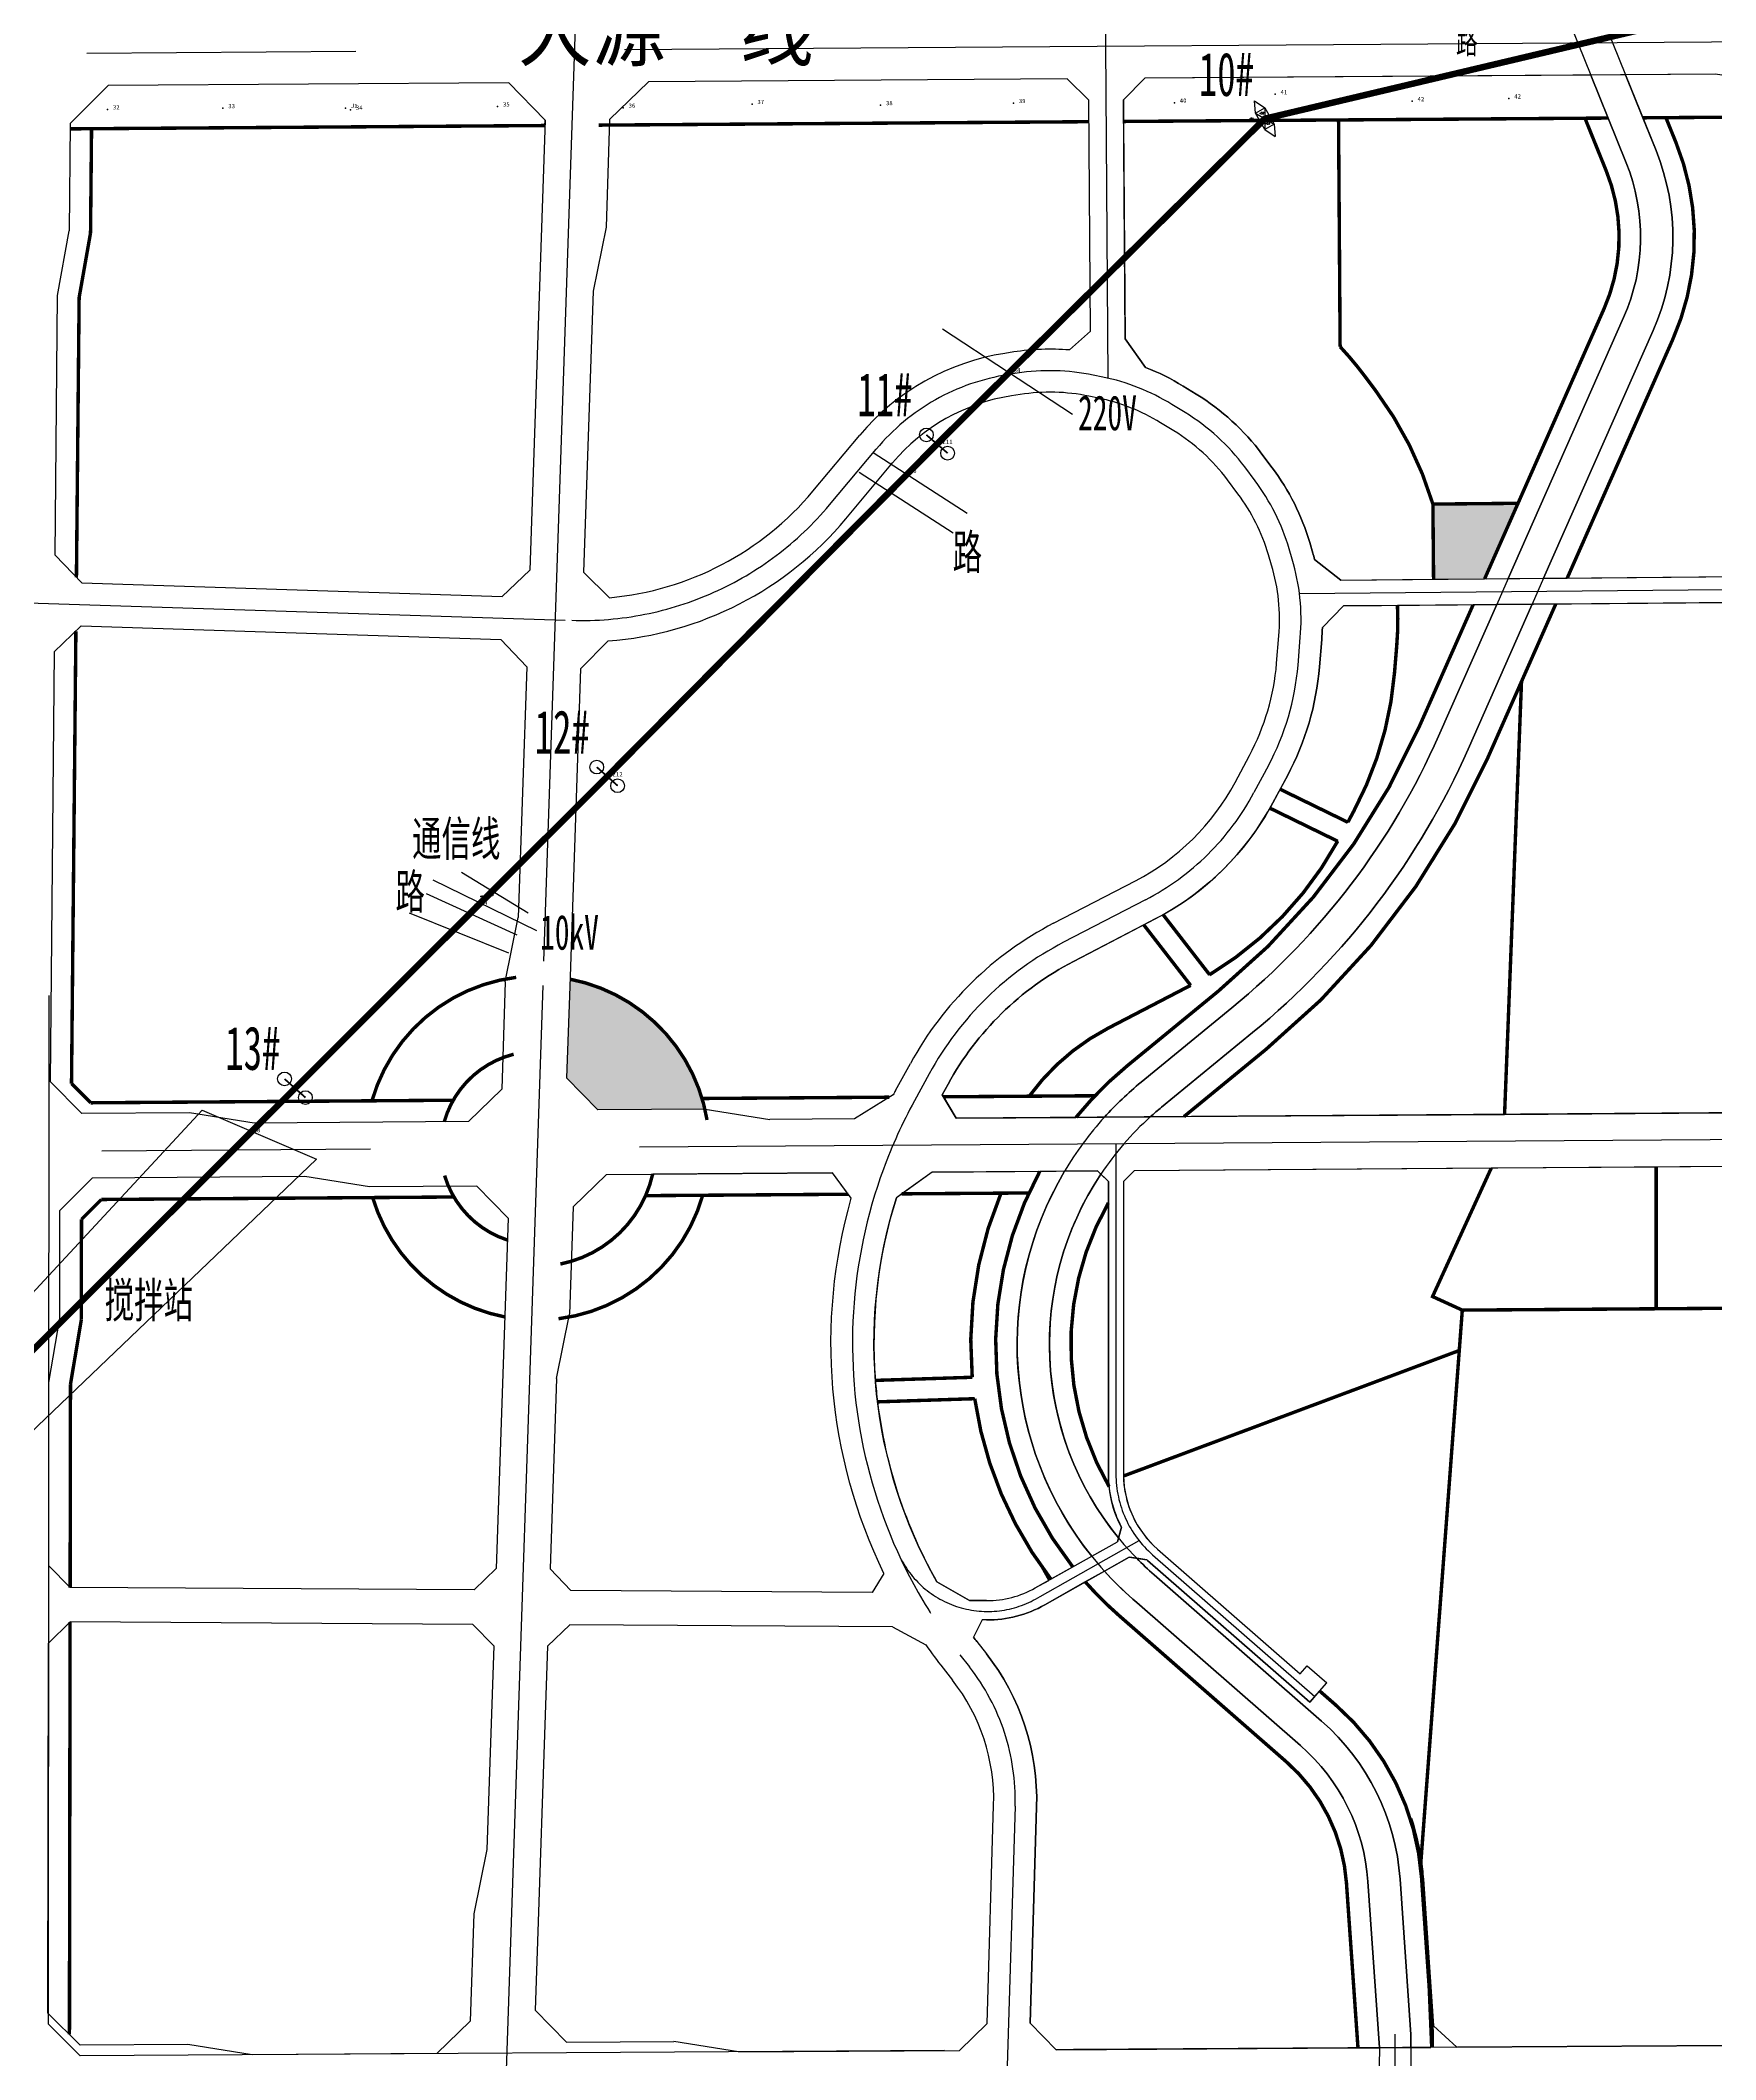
# Model space of a CAD drawing. Header units: inches. Extents: x 10610 to 28805, y 1423 to 10487.
# Drawn here: x 16483 to 17262, y 4470 to 5409 of the extents above; entities that cross this region are included whole.
import ezdxf

# ---------------------------------------------------------------- set-up
doc = ezdxf.new("R2010")
doc.units = ezdxf.units.IN
doc.header["$LTSCALE"] = 10
doc.header["$MEASUREMENT"] = 0
doc.linetypes.add('CENTER', pattern=[2, 1.25, -0.25, 0.25, -0.25])
doc.linetypes.add('DASHEDX2', pattern=[1.5, 1, -0.5])
for name, color, linetype in [('1名称', 7, 'Continuous'), ('1地块界线', 7, 'DASHEDX2'), ('1河流-岸线', 4, 'Continuous'), ('1河道中心线', 3, 'Continuous'), ('1道路中线', 7, 'CENTER'), ('1道路红线', 7, 'Continuous'), ('B-C', 233, 'Continuous'), ('B-C21', 220, 'Continuous'), ('B-C41', 231, 'Continuous'), ('B-E1', 151, 'Continuous'), ('B-G12', 102, 'Continuous'), ('B-G22', 122, 'Continuous'), ('B-R21', 51, 'Continuous'), ('B-R22', 21, 'Continuous'), ('B-R22-N', 21, 'Continuous'), ('B-S21', 253, 'Continuous'), ('B-U9', 200, 'Continuous'), ('H-S21', 253, 'Continuous'), ('ZDH', 1, 'Continuous')]:
    doc.layers.add(name, color=color, linetype=linetype)
doc.styles.add('GTF_XW', font='', dxfattribs={"width": 0.85})
doc.styles.add('HZ', font='rs.shx', dxfattribs={"width": 0.8, "bigfont": 'hztxt.shx'})
doc.styles.get("Standard").update_dxf_attribs({"font": ''})
doc.styles.add('宋体', font='', dxfattribs={"width": 0.9})
doc.styles.get('GTF_XW').set_extended_font_data('SimSun')
doc.styles.get('Standard').set_extended_font_data('SimSun')
doc.styles.get('宋体').set_extended_font_data('SimSun')

# ---------------------------------------------------------------- blocks, each defined once
blk = doc.blocks.new('275275')
at = {"const_width": 1}
blk.add_lwpolyline([(16382.7, 6606.4), (16399, 6606.4)], dxfattribs=at)
for centre in [(16382.7, 6606.4), (16399, 6606.4)]:
    blk.add_circle(centre, 3.99)
blk = doc.blocks.new('2742745745')
at = {"color": 8}
for p in [(17148.235, 5395.949, -5.786), (17148.235, 5395.949, -5.786), (17052.464, 5372.957, -6.027), (17052.464, 5372.957, -6.027), (16933.128, 5254.986, -6.684), (16933.128, 5254.986, -6.684), (16900.026, 5221.654, -6.282), (16900.026, 5221.654, -6.282), (16884.848, 5208.141, -6.185), (16884.848, 5208.141, -6.185), (16746.633, 5067.067, -6.644), (16746.633, 5067.067, -6.644), (16685.204, 5007.433, -6.105), (16685.204, 5007.433, -6.105), (16687.804, 5011.212, -6.547), (16687.804, 5011.212, -6.547), (16688.456, 5011.372, -6.564), (16688.456, 5011.372, -6.564), (16579.681, 4901.536, -6.382), (16579.681, 4901.536, -6.382)]:
    blk.add_point(p, dxfattribs=at)
for s, p in [('30', (17150.735, 5395.949)), ('J10', (17054.964, 5372.957)), ('34', (16935.628, 5254.986)), ('Z11', (16902.526, 5221.654)), ('36', (16887.348, 5208.141)), ('Z12', (16749.133, 5067.067)), ('44', (16687.704, 5007.433)), ('42', (16690.304, 5011.212)), ('40', (16690.956, 5011.372)), ('48', (16582.181, 4901.536))]:
    blk.add_text(s, height=2, dxfattribs=at).set_placement(p)
blk = doc.blocks.new('357457')
at = {"color": 8}
for p in [(17057.263, 5384.305, -4.755), (17057.263, 5384.305, -4.755), (17165.96, 5382.339, -5.537), (17165.96, 5382.339, -5.537), (16514.231, 5377.269, -5.643), (16514.231, 5377.269, -5.643), (16567.894, 5377.819, -5.8), (16567.894, 5377.819, -5.8), (16624.843, 5377.921, -5.527), (16624.843, 5377.921, -5.527), (16627.194, 5377.122, -5.436), (16627.194, 5377.122, -5.436), (16695.627, 5378.626, -5.494), (16695.627, 5378.626, -5.494), (16754.056, 5378.043, -5.511), (16754.056, 5378.043, -5.511), (16813.975, 5379.752, -5.582), (16813.975, 5379.752, -5.582), (16873.736, 5379.214, -6.019), (16873.736, 5379.214, -6.019), (16935.529, 5380.224, -6.162), (16935.529, 5380.224, -6.162), (17010.408, 5380.396, -5.426), (17010.408, 5380.396, -5.426), (17120.985, 5381.065, -6.085), (17120.985, 5381.065, -6.085)]:
    blk.add_point(p, dxfattribs=at)
for s, p in [('37', (16816.475, 5379.752)), ('39', (16938.029, 5380.224)), ('40', (17012.908, 5380.396)), ('41', (17059.763, 5384.305)), ('42', (17123.485, 5381.065)), ('42', (17168.46, 5382.339)), ('32', (16516.731, 5377.269)), ('33', (16570.394, 5377.819)), ('J1', (16627.343, 5377.921)), ('34', (16629.694, 5377.122)), ('35', (16698.127, 5378.626)), ('36', (16756.556, 5378.043)), ('38', (16876.236, 5379.214))]:
    blk.add_text(s, height=2, dxfattribs=at).set_placement(p)

msp = doc.modelspace()

# ---------------------------------------------------------------- hatches: boundary and pattern name
at = {"layer": 'H-S21'}
msp.add_hatch(color=8, dxfattribs=at).paths.add_polyline_path([(17170.2, 5194.07), (17130.62, 5193.71), (17130.93, 5158.72), (17154.66, 5158.93)])
h = msp.add_hatch(color=8, dxfattribs=at)
edge = h.paths.add_edge_path()
edge.add_line((16742.22, 4911.91), (16792.05, 4912.26))
edge.add_arc((16714.12, 4894.21), 80, 13.0379, 79.08156)
edge.add_line((16729.27, 4972.76), (16727.72, 4926.79))
edge.add_line((16727.72, 4926.79), (16742.22, 4911.91))

# ---------------------------------------------------------------- linework, layer by layer
for p, q in [((17048.13, 5375.47, -6.03), (17047.61, 5381.27, -6.03)), ((17047.61, 5381.27, -6.03), (17052.41, 5377.96, -6.03)), ((17048.13, 5375.47, -6.03), (17052.41, 5377.96, -6.03)), ((17048.13, 5375.47, -6.03), (17056.8, 5370.45, -6.03)), ((17052.52, 5367.95, -6.03), (17048.13, 5375.47, -6.03)), ((17052.41, 5377.96, -6.03), (17052.52, 5367.95, -6.03)), ((17052.41, 5377.96, -6.03), (17056.8, 5370.45, -6.03)), ((17056.8, 5370.45, -6.03), (17052.52, 5367.95, -6.03)), ((17052.52, 5367.95, -6.03), (17057.31, 5364.64, -6.03)), ((17056.8, 5370.45, -6.03), (17057.31, 5364.64, -6.03)), ((16902.49, 5275.15), (16962.94, 5235.49)), ((16870.26, 5217.68), (16913.95, 5189.44)), ((16863.83, 5208.52), (16907.51, 5180.28)), ((16665.43, 5018.88), (16713.79, 4995.45)), ((16678.81, 5022.48), (16709.81, 5003.59)), ((16662.34, 5012.57), (16704.65, 4993.34)), ((16654.57, 5003.57), (16700.7, 4984.96)), ((16558.17, 4911.86), (16433.18, 4777.03)), ((16558.17, 4911.86), (16611.34, 4889.09)), ((16467.16, 4751.1), (16611.34, 4889.09))]:
    msp.add_line(p, q)
at = {"const_width": 3, "elevation": 0.11}
msp.add_lwpolyline([(17988.23, 5596.73), (17790.58, 5548.72), (17676.09, 5521.52), (17480.97, 5477.11), (17257.08, 5421.36), (17052.46, 5372.96), (16900.03, 5221.65), (16746.63, 5067.07), (16437.4, 4758.2), (16322.28, 4641.81), (16231.75, 4485.11), (16131.84, 4531.61), (15975.7, 4450.02), (15758.16, 4415.89), (15547.86, 4378.92), (15337.14, 4342.61), (15124.99, 4305.48), (14909.06, 4267.37), (14685.97, 4275.4)], dxfattribs=at)
at = {"layer": '1地块界线', "color": 8, "ltscale": 20, "const_width": 1.6, "flags": 128}
for points in [[(16970.73, 5371.56), (16742.65, 5369.96)], [(16986.73, 5371.67), (17212.1, 5373.25)], [(17087.47, 5266.91), (17086.73, 5372.37)], [(17228.23, 5373.37), (17352.27, 5374.24)], [(16717.63, 5369.78), (16496.78, 5368.23)], [(16506.78, 5368.3), (16506.31, 5319.81)], [(16501.01, 5289.81), (16506.31, 5319.81)], [(16499.75, 5159.6), (16501.01, 5289.81)], [(17130.62, 5193.71), (17170.2, 5194.07)], [(17130.62, 5193.71), (17130.93, 5158.64)], [(16499.5, 5134.6), (16497.46, 4924.21)], [(17163.95, 4909.87), (17169.34, 5047.52), (17171.83, 5111.2)], [(17086.33, 5036.91), (17054.83, 5052.28)], [(17091.05, 5045.73), (17059.58, 5061.09)], [(17017.94, 4969.87), (16996.16, 4998)], [(17026.76, 4974.82), (17005.14, 5002.74)], [(16497.46, 4924.21), (16506.39, 4915.25)], [(16674.99, 4916.44), (16506.39, 4915.25)], [(16877.82, 4917.86), (16790.73, 4917.25)], [(16973.46, 4918.53), (16902.98, 4918.04)], [(17144.29, 4818.82), (17130.46, 4825.14), (17157.73, 4884.82)], [(17234.47, 4885.36), (17234.47, 4819.45)], [(16502.1, 4861.02), (16511.31, 4870.28)], [(16675.3, 4871.44), (16511.31, 4870.28)], [(16764.46, 4872.06), (16858.74, 4872.72)], [(16883.61, 4872.9), (16942.72, 4873.31)], [(16502.02, 4814.31), (16502.1, 4861.02)], [(17356.87, 4820.31), (17144.29, 4818.82), (17124.86, 4559.91)], [(16496.98, 4784.31), (16502.02, 4814.31)], [(16986.69, 4741.65), (17142.88, 4800.04)], [(16496.83, 4689.79), (16496.98, 4784.31)], [(16916.37, 4787.59), (16871.33, 4786.14)], [(16872.33, 4776.16), (16917.53, 4777.63)], [(16496.5, 4481.95), (16496.8, 4673.79)], [(17130.39, 4482.33), (17130.38, 4475.9)]]:
    msp.add_lwpolyline(points, dxfattribs=at)
for points in [[(17201.34, 5373.18), (17211.21, 5348.74, -0.202742), (17210.17, 5284.48), (17154.66, 5158.93)], [(17238.98, 5373.44), (17243.67, 5361.84, -0.202742), (17242.18, 5270.33), (17193.08, 5159.28)], [(17130.62, 5193.71, 0.087587), (17103.98, 5246.48), (17099.17, 5252.91, 0.026858), (17087.47, 5266.91)], [(17149.33, 5146.88), (17124.13, 5089.88, -0.117485), (17030.84, 4967.2), (16988.56, 4932.54, 0.050797), (16964.62, 4908.47)], [(17187.76, 5147.23), (17156.15, 5075.73, -0.117485), (17053.03, 4940.14), (17014.83, 4908.82)], [(17091.05, 5045.73), (17093.79, 5050.84, 0.102648), (17112.75, 5115.14), (17113.8, 5127.9, 0.032213), (17114.13, 5146.56)], [(17026.76, 4974.82, 0.132664), (17086.33, 5036.91, 0.132664)], [(16704.28, 4973.6, 0.301001), (16637.19, 4916.17, 0.301001)], [(16793.04, 4907.26, 0.313812), (16729.27, 4972.76)], [(16942.9, 4918.32, -0.116899), (16979.58, 4949.95), (17017.64, 4969.72, 0.000509), (17017.94, 4969.87, 0.000509)], [(16703.08, 4937.83, 0.268305), (16670.8, 4906.41)], [(16947.78, 4883.35, 0.300321), (16963.12, 4699.42)], [(16670.98, 4881.41, 0.246611), (16700.17, 4851.43)], [(16724.81, 4840.26, 0.29649), (16767.76, 4882.09)], [(16637.51, 4871.17, 0.278944), (16698.96, 4815.66)], [(16723.95, 4814.82, 0.301001), (16791.04, 4872.25)], [(16916.37, 4787.59, -0.122172), (16929.76, 4873.22)], [(16979.68, 4868.69, 0.266593), (16979.99, 4736.77, 0.266593)], [(16952.97, 4693.69, -0.128635), (16917.53, 4777.63, -0.128635)], [(16968.97, 4692.39, 0.032751), (16984.5, 4676.91), (16986.36, 4675.28), (17062.42, 4608.78, -0.198202), (17090.41, 4552.41), (17095.77, 4475.69)], [(17077.93, 4641.71), (17085.46, 4635.13, -0.198202), (17125.33, 4554.85), (17130.39, 4482.33)]]:
    msp.add_lwpolyline(points, format="xyb", dxfattribs=at)
at = {"layer": '1河流-岸线', "color": 8, "linetype": 'DASHEDX2', "ltscale": 6}
for points in [[(17191.96, 5423.11), (17204.04, 5393.2)], [(17208.09, 5423.23), (17220.17, 5393.31)], [(17165.64, 5159.03), (17160.31, 5146.98)], [(17182.11, 5159.18), (17176.78, 5147.13)], [(17120.39, 4481.99), (17120.34, 4450.84)], [(17120.39, 4481.99), (17120.34, 4450.84)], [(17105.79, 4475.75), (17105.33, 4450.74)], [(17105.79, 4475.75), (17105.33, 4450.74)]]:
    msp.add_lwpolyline(points, dxfattribs=at)
at = {"layer": '1河流-岸线', "color": 8}
for points in [[(17204.04, 5393.2), (17220.49, 5352.48, -0.202742), (17219.32, 5280.44), (17165.64, 5159.03)], [(17220.17, 5393.31), (17234.39, 5358.1, -0.202742), (17233.04, 5274.37), (17182.11, 5159.18)], [(17160.31, 5146.98), (17133.28, 5085.84, -0.117485), (17037.18, 4959.47), (16994.9, 4924.81, 0.037422), (16977.86, 4908.56)], [(17176.78, 5147.13), (17147, 5079.77, -0.117485), (17046.69, 4947.87), (17004.41, 4913.21, 0.012088), (16999.18, 4908.71)], [(16959.33, 4883.43, 0.3617), (16991.08, 4684.44), (16992.95, 4682.8)], [(16976.22, 4882.1, 0.376619), (17000.95, 4695.73), (17015.89, 4682.67)], [(16992.95, 4682.8), (17069, 4616.31, -0.198202), (17100.39, 4553.11), (17105.79, 4475.75)], [(17015.89, 4682.67), (17078.87, 4627.6, -0.198202), (17115.35, 4554.15), (17120.39, 4481.99)]]:
    msp.add_lwpolyline(points, format="xyb", dxfattribs=at)
at = {"layer": '1河流-岸线', "color": 8, "linetype": 'DASHEDX2', "ltscale": 6}
for points in [[(16977.86, 4908.56, 0.049678), (16959.33, 4883.43, 0.03988)], [(16999.18, 4908.71, 0.062024), (16976.18, 4882.05, 0.054612)]]:
    msp.add_lwpolyline(points, format="xyb", dxfattribs=at)
at = {"layer": '1河道中心线', "color": 8, "linetype": 'CENTER', "ltscale": 20}
msp.add_lwpolyline([(17112.89, 4482), (17112.84, 4450.85)], dxfattribs=at)
at = {"layer": '1道路中线', "color": 8, "linetype": 'CENTER', "ltscale": 20}
for p, q in [((16979.57, 5252.25), (16977.08, 5607.24)), ((16977.06, 5252.8), (16972.69, 5253.7)), ((17015.35, 5236.3), (17009.2, 5240.08)), ((17047.93, 5204.54), (17043.12, 5210.97)), ((17065.19, 5168.12), (17063.76, 5172.96)), ((17067.9, 5118.83), (17068.95, 5131.59)), ((17054.11, 5072.07), (17047.41, 5059.54)), ((16996.9, 5009.65), (16958.84, 4989.89)), ((16896.36, 4928.73), (16889.48, 4916.15)), ((16983.18, 4896.1), (16983.18, 4742.61)), ((16947.91, 4685.67), (16993.93, 4711.63)), ((17000.26, 4704.97), (17075.63, 4639.07)), ((16910.66, 4658.51), (16915.09, 4652.84)), ((16936.32, 4588.17), (16932.51, 4462.17))]:
    msp.add_line(p, q, dxfattribs=at)
at = {"layer": '1道路中线', "color": 8, "ltscale": 50}
for points in [[(16738.09, 5605.81), (16716.66, 4969.75), (16699.52, 4460.72)], [(17379.6, 5409.43), (16479.61, 5403.11)], [(17386.55, 4898.93), (16474.65, 4892.53)]]:
    msp.add_lwpolyline(points, dxfattribs=at)
at = {"layer": '1道路中线', "color": 8, "linetype": 'CENTER', "ltscale": 20}
for points in [[(16937.2, 5254.57), (16933.1, 5253.94)], [(16477.13, 5147.82), (16730.08, 5139.66)], [(17068.52, 5152.15), (17384.25, 5155)]]:
    msp.add_lwpolyline(points, dxfattribs=at)
at = {"layer": '1道路中线', "color": 8, "ltscale": 20}
msp.add_lwpolyline([(16849.95, 5193.31), (16871.69, 5219.29)], dxfattribs=at)
for centre, radius, start, end in [((16948.38, 5155.11), 100, 98.80842, 140.07378), ((16734.92, 5289.58), 150, 268.15204, 320.07378)]:
    msp.add_arc(centre, radius, start, end, dxfattribs=at)
at = {"layer": '1道路中线', "color": 8, "linetype": 'CENTER', "ltscale": 20}
for centre, radius, start, end in [((16952.51, 5155.75), 100, 78.36129, 98.80842), ((16956.88, 5154.85), 100, 58.45884, 78.36129), ((16963.04, 5151.07), 100, 36.80014, 58.45884), ((16967.85, 5144.64), 100, 16.45295, 36.80014), ((16969.29, 5139.8), 100, 355.29514, 16.45295), ((16948.3, 5128.68), 120, 331.85199, 355.29514), ((16941.6, 5116.15), 120, 297.4429, 331.85199), ((17027.97, 4856.77), 150, 117.4429, 151.33129), ((17095.67, 4803.41), 235, 151.33129, 218.06631), ((16923.59, 4724.26), 45.61, 206.48145, 302.22741), ((16836.36, 4591.19), 100, 358.26865, 38.06631)]:
    msp.add_arc(centre, radius, start, end, dxfattribs=at)
at = {"layer": '1道路中线', "color": 8, "ltscale": 50}
msp.add_arc((17033.18, 4742.61), 50, 180, 228.83434, dxfattribs=at)
at = {"layer": '1道路红线', "color": 8}
for p, q in [((16486.97, 4965.18), (16486.56, 4486.82)), ((16486.56, 4486.82), (16501.48, 4471.98)), ((16903.4, 4474.49), (16501.48, 4471.98)), ((17269.42, 4476.77), (16963.5, 4474.86))]:
    msp.add_line(p, q, dxfattribs=at)
for points in [[(16960.59, 5391.49), (16765.83, 5390.12)], [(16970.66, 5381.56), (16960.59, 5391.49)], [(16996.59, 5391.74), (16986.66, 5381.67)], [(16514.47, 5388.36), (16496.8, 5370.74)], [(16700.8, 5389.67), (16514.47, 5388.36)], [(16700.8, 5389.67), (16717.71, 5372.3)], [(16747.74, 5372.51), (16765.83, 5390.12)], [(16971.41, 5274.1), (16970.66, 5381.56)], [(16987.44, 5270.5), (16986.66, 5381.67)], [(16717.71, 5372.3), (16710.66, 5163.02)], [(16747.74, 5372.51), (16746.05, 5322.54)], [(16496.8, 5370.74), (16496.31, 5320.74)], [(17087.73, 5158.33), (17354.19, 5160.73), (17364.1, 5170.82), (17362.31, 5369.31)], [(16491.02, 5290.74), (16496.31, 5320.74)], [(16746.05, 5322.54), (16740.05, 5292.72)], [(16489.85, 5169.92), (16491.02, 5290.74)], [(16740.05, 5292.72), (16735.65, 5162.08)], [(16971.41, 5274.1), (16961.57, 5265.38)], [(16996.98, 5257.29), (16987.44, 5270.5)], [(16935.67, 5264.46), (16931.57, 5263.82)], [(16938.73, 5244.69), (16934.63, 5244.06)], [(16975.04, 5243), (16970.67, 5243.9)], [(17010.12, 5227.78), (17003.96, 5231.56)], [(16842.28, 5199.73), (16864.02, 5225.71)], [(16857.62, 5186.89), (16879.36, 5212.87)], [(17039.92, 5198.55), (17035.11, 5204.98)], [(16502.22, 5157.02), (16489.85, 5169.92)], [(17055.6, 5165.29), (17054.17, 5170.13)], [(17087.73, 5158.33), (17075.61, 5168.01)], [(16502.22, 5157.02), (16697.74, 5150.71)], [(16697.74, 5150.71), (16710.66, 5163.02)], [(16747.71, 5150.17), (16735.65, 5162.08)], [(17089.1, 5146.34), (17354.3, 5148.73), (17364.39, 5138.82), (17366.26, 4931.29)], [(17089.1, 5146.34), (17079.23, 5136.25)], [(16502.02, 5137.01), (16489.41, 5124.92)], [(16502.02, 5137.01), (16697.07, 5130.72)], [(16709.15, 5118.02), (16697.07, 5130.72)], [(16747.04, 5130.04), (16734.13, 5117.09)], [(17057.93, 5119.65), (17058.98, 5132.41)], [(16489.41, 5124.92), (16487.46, 4925.12)], [(16709.15, 5118.02), (16705.22, 5001.37)], [(16734.13, 5117.09), (16729.15, 4969.33)], [(17038.59, 5064.26), (17045.29, 5076.78)], [(16954.23, 4998.76), (16992.3, 5018.53)], [(16699.21, 4971.55), (16705.22, 5001.37)], [(16699.21, 4971.55), (16697.53, 4921.58)], [(16729.15, 4969.33), (16727.72, 4926.79)], [(16880.71, 4920.94), (16887.59, 4933.53)], [(16502.32, 4910.22), (16487.46, 4925.12)], [(16697.53, 4921.58), (16682.02, 4906.48)], [(16742.22, 4911.91), (16727.72, 4926.79)], [(16792.21, 4912.26), (16742.22, 4911.91)], [(16792.21, 4912.26), (16822.25, 4907.47)], [(16879.65, 4919), (16861.54, 4907.74)], [(16908.95, 4908.08), (16902.42, 4918.97)], [(16552.32, 4910.57), (16502.32, 4910.22)], [(16582.35, 4905.78), (16552.32, 4910.57)], [(16682.02, 4906.48), (16582.35, 4905.78)], [(16861.54, 4907.74), (16822.25, 4907.47)], [(17346.44, 4911.15), (16908.95, 4908.08)], [(16991.68, 4883.66), (16986.68, 4878.62)], [(17266.59, 4885.59), (16991.68, 4883.66)], [(16492.1, 4865.15), (16507.13, 4880.26)], [(16605.98, 4880.95), (16507.13, 4880.26)], [(16636.02, 4876.16), (16605.98, 4880.95)], [(16686.02, 4876.51), (16636.02, 4876.16)], [(16700.51, 4861.63), (16686.02, 4876.51)], [(16746.21, 4881.93), (16730.7, 4866.84)], [(16746.21, 4881.93), (16851.38, 4882.67)], [(16860.13, 4870.83), (16851.38, 4882.67)], [(16897.68, 4883), (16881.09, 4871.1)], [(16897.68, 4883), (16974.68, 4883.54)], [(16974.68, 4883.54), (16979.68, 4878.57)], [(16979.68, 4878.57), (16979.68, 4742.61)], [(16986.68, 4878.62), (16986.68, 4742.61)], [(16492.02, 4815.15), (16492.1, 4865.15)], [(16730.7, 4866.84), (16729.02, 4816.87)], [(16700.51, 4861.63), (16695.02, 4698.59)], [(16486.98, 4785.15), (16492.02, 4815.15)], [(16723.01, 4787.05), (16729.02, 4816.87)], [(16486.84, 4699.85), (16486.98, 4785.15)], [(16723.01, 4787.05), (16720.03, 4698.44)], [(16985.72, 4717.91), (16983.87, 4711.12)], [(16945.7, 4689.59), (16983.87, 4711.12)], [(17002.57, 4707.6), (17068.9, 4649.61)], [(16486.84, 4699.85), (16496.83, 4689.79)], [(16695.02, 4698.59), (16684.68, 4688.66)], [(16729.69, 4688.39), (16720.03, 4698.44)], [(16875.28, 4696.39), (16869.83, 4687.55)], [(16950.12, 4681.76), (16989.34, 4703.87)], [(16989.34, 4703.87), (16997.5, 4702.74)], [(16997.96, 4702.33), (17073.32, 4636.44)], [(16684.68, 4688.66), (16496.83, 4689.79)], [(16869.83, 4687.55), (16729.69, 4688.39)], [(16915.07, 4683.77), (16899.95, 4692.42)], [(16923.07, 4683.72), (16915.07, 4683.77)], [(16486.79, 4663.85), (16496.8, 4673.79)], [(16684.15, 4672.66), (16496.8, 4673.79)], [(16693.81, 4662.61), (16684.15, 4672.66)], [(16729.15, 4672.39), (16718.82, 4662.46)], [(16879.26, 4671.49), (16729.15, 4672.39)], [(16879.26, 4671.49), (16894.81, 4663.11)], [(16921.05, 4674.74), (16916.95, 4666.72)], [(16923.02, 4674.72), (16921.05, 4674.74)], [(16486.52, 4491.89), (16486.79, 4663.85)], [(16693.81, 4662.61), (16690.62, 4567.89)], [(16718.82, 4662.46), (16713.12, 4493.29)], [(16918.53, 4664.68), (16922.97, 4659.01)], [(16902.78, 4652.35), (16907.22, 4646.68)], [(17068.9, 4649.61), (17072.19, 4653.37)], [(17072.19, 4653.37), (17081.22, 4645.47)], [(17073.32, 4636.44), (17081.22, 4645.47)], [(16943.27, 4487.23), (16946.31, 4587.86)], [(16690.62, 4567.89), (16684.61, 4538.07)], [(16684.61, 4538.07), (16682.93, 4488.1)], [(16501.49, 4476.98), (16486.52, 4491.89)], [(16727.61, 4478.39), (16713.12, 4493.29)], [(16682.93, 4488.1), (16667.42, 4473.02)], [(16955.39, 4474.81), (16943.27, 4487.23)], [(16551.49, 4477.3), (16501.49, 4476.98)], [(16581.52, 4472.48), (16551.49, 4477.3)], [(16667.42, 4473.02), (16581.52, 4472.48)], [(16727.61, 4478.39), (16777.61, 4478.7)], [(16807.64, 4473.89), (16777.61, 4478.7)], [(17269.42, 4476.77), (16955.39, 4474.81)]]:
    msp.add_lwpolyline(points, dxfattribs=at)
at = {"layer": '1道路红线', "color": 1}
msp.add_lwpolyline([(17262.1, 5393.61), (16996.59, 5391.74)], dxfattribs=at)
at = {"layer": '1道路红线', "color": 8}
for points in [[(16931.53, 5263.82, 0.182025), (16864.02, 5225.71)], [(16961.57, 5265.38, 0.059102), (16935.67, 5264.46)], [(17075.61, 5168.01, 0.006945), (17074.78, 5170.95), (17073.35, 5175.8, 0.089015), (17055.93, 5210.53), (17051.12, 5216.96, 0.094786), (17020.59, 5244.82), (17014.43, 5248.6, 0.044385), (16996.98, 5257.29)], [(16934.6, 5244.05, 0.182025), (16879.36, 5212.87)], [(16970.67, 5243.9, 0.089455), (16938.73, 5244.69)], [(17003.96, 5231.56, 0.08706), (16975.04, 5243)], [(17035.11, 5204.98, 0.094786), (17010.12, 5227.78)], [(16747.71, 5150.17, 0.198142), (16842.28, 5199.73)], [(17054.17, 5170.13, 0.089015), (17039.92, 5198.55)], [(16747.04, 5130.04, 0.202213), (16857.62, 5186.89)], [(17058.98, 5132.41, 0.092582), (17055.6, 5165.29)], [(16902.42, 4918.97), (16905.13, 4923.93, -0.148953), (16963.45, 4981.01), (17001.51, 5000.78, 0.151276), (17056.23, 5054.82), (17062.93, 5067.35, 0.102648), (17077.86, 5118.01), (17078.91, 5130.77, 0.012467), (17079.23, 5136.25, 0.012467)], [(17045.29, 5076.78, 0.102648), (17057.93, 5119.65)], [(16992.3, 5018.53, 0.151276), (17038.59, 5064.26)], [(16954.23, 4998.76, 0.148953), (16887.59, 4933.53)], [(16880.71, 4920.94, 0.002253), (16879.65, 4919)], [(16875.28, 4696.39, -0.184776), (16860.13, 4870.83, -0.184776)], [(16899.95, 4692.42, -0.208295), (16881.09, 4871.1)], [(16979.68, 4742.61, 0.120552), (16985.72, 4717.91)], [(16986.68, 4742.61, 0.216365), (17002.57, 4707.6)], [(16997.5, 4702.74, 0.002868), (16997.96, 4702.33)], [(16923.07, 4683.72, 0.130638), (16945.7, 4689.59)], [(16923.02, 4674.72, 0.130638), (16950.12, 4681.76)], [(16894.81, 4663.11, 0.013673), (16902.78, 4652.35)], [(16918.53, 4664.68, -0.002872), (16916.95, 4666.72, -0.002872)], [(16946.31, 4587.86, 0.175417), (16922.97, 4659.01)], [(16807.64, 4473.89), (16910.38, 4474.53), (16923.26, 4487.1), (16926.32, 4588.47, 0.175417), (16907.22, 4646.68)]]:
    msp.add_lwpolyline(points, format="xyb", dxfattribs=at)
at = {"layer": 'B-C', "color": 8}
for points in [[(17086.73, 5372.37), (16986.73, 5371.67), (16987.44, 5270.5), (16996.98, 5257.29, -0.044385), (17014.43, 5248.6), (17020.59, 5244.82, -0.094786), (17051.12, 5216.96), (17055.93, 5210.53, -0.089015), (17073.35, 5175.8), (17074.78, 5170.95, -0.006945), (17075.61, 5168.01), (17087.73, 5158.33), (17130.93, 5158.72), (17130.62, 5193.71, 0.087587), (17103.98, 5246.48), (17099.17, 5252.91, 0.026858), (17087.47, 5266.91)], [(17352.27, 5374.24), (17238.98, 5373.44), (17243.67, 5361.84, -0.202742), (17242.18, 5270.33), (17193.08, 5159.28), (17354.19, 5160.73)], [(17169.34, 5047.52), (17171.83, 5111.2), (17156.15, 5075.73, -0.117485), (17053.03, 4940.14), (17014.83, 4908.82), (17163.95, 4909.87)], [(17142.88, 4800.04), (16986.69, 4741.65, 0.210971), (17002.57, 4707.6), (17068.9, 4649.61), (17072.19, 4653.37), (17081.22, 4645.47), (17077.93, 4641.71), (17085.46, 4635.13, -0.136667), (17120.05, 4582.4), (17120.65, 4582.46, -0.041369), (17125.14, 4563.58)], [(17062.42, 4608.78), (16986.36, 4675.28), (16984.5, 4676.91, -0.032751), (16968.97, 4692.39), (16950.12, 4681.76, -0.130638), (16923.02, 4674.72), (16921.05, 4674.74), (16916.95, 4666.72, 0.002872), (16918.53, 4664.68), (16922.97, 4659.01, -0.175417), (16946.31, 4587.86), (16943.27, 4487.23), (16955.39, 4474.81), (17095.77, 4475.69), (17090.41, 4552.41, 0.198202)]]:
    msp.add_lwpolyline(points, format="xyb", close=True, dxfattribs=at)
at = {"layer": 'B-C21', "color": 8}
for points in [[(17112.75, 5115.14), (17113.8, 5127.9, 0.032213), (17114.13, 5146.56), (17089.1, 5146.34), (17079.23, 5136.25, -0.012467), (17078.91, 5130.77), (17077.86, 5118.01, -0.102648), (17062.93, 5067.35), (17059.58, 5061.09), (17091.05, 5045.73), (17093.79, 5050.84, 0.102648)], [(17086.33, 5036.91), (17054.83, 5052.28, -0.137473), (17005.14, 5002.74), (17026.76, 4974.82, 0.132664)], [(17017.64, 4969.72, 0.000509), (17017.94, 4969.87), (16996.16, 4998), (16963.45, 4981.01, 0.148953), (16905.13, 4923.93), (16902.42, 4918.97), (16902.98, 4918.04), (16942.9, 4918.32, -0.116899), (16979.58, 4949.95)], [(16929.76, 4873.22), (16883.61, 4872.9), (16881.09, 4871.1, 0.095897), (16871.33, 4786.14), (16916.37, 4787.59, -0.122172)], [(16917.53, 4777.63), (16872.33, 4776.16, 0.098938), (16899.95, 4692.42), (16915.07, 4683.77), (16923.07, 4683.72, 0.130638), (16945.7, 4689.59), (16951.99, 4693.14), (16947.18, 4701.67, -0.114743)]]:
    msp.add_lwpolyline(points, format="xyb", close=True, dxfattribs=at)
at = {"layer": 'B-C41', "color": 8}
msp.add_lwpolyline([(17211.21, 5348.74), (17201.34, 5373.18), (17086.73, 5372.37), (17087.47, 5266.91, -0.026858), (17099.17, 5252.91), (17103.98, 5246.48, -0.087587), (17130.62, 5193.71), (17170.2, 5194.07), (17210.17, 5284.48, 0.202742)], format="xyb", close=True, dxfattribs=at)
at = {"layer": 'B-E1', "color": 8}
for points in [[(17233.04, 5274.37, 0.202742), (17234.39, 5358.1), (17228.23, 5373.37), (17220.17, 5393.31), (17204.04, 5393.2), (17220.49, 5352.48, -0.202742), (17219.32, 5280.44), (17165.64, 5159.03), (17182.11, 5159.18)], [(17147, 5079.77), (17176.78, 5147.13), (17160.31, 5146.98), (17133.28, 5085.84, -0.117485), (17037.18, 4959.47), (16994.9, 4924.81, 0.037422), (16977.86, 4908.56), (16999.18, 4908.71, -0.012088), (17004.41, 4913.21), (17046.69, 4947.87, 0.117485)], [(16976.18, 4882.05), (16974.68, 4883.54), (16959.33, 4883.43, 0.312754), (16971.94, 4704.4), (16983.87, 4711.12), (16984.35, 4712.9, -0.329307)], [(16976.18, 4882.05), (16974.68, 4883.54), (16959.33, 4883.43, 0.312754), (16971.94, 4704.4), (16983.87, 4711.12), (16984.35, 4712.9, -0.329307)], [(17078.87, 4627.6), (17015.89, 4682.67), (17000.95, 4695.73, -0.019546), (16992.86, 4703.38), (16989.34, 4703.87), (16977.89, 4697.42, 0.029397), (16991.08, 4684.44), (16992.95, 4682.8), (17069, 4616.31, -0.198202), (17100.39, 4553.11), (17105.79, 4475.75), (17120.38, 4475.84), (17120.39, 4481.99), (17115.35, 4554.15, 0.198202)], [(17078.87, 4627.6), (17015.89, 4682.67), (17000.95, 4695.73, -0.019546), (16992.86, 4703.38), (16989.34, 4703.87), (16977.89, 4697.42, 0.029397), (16991.08, 4684.44), (16992.95, 4682.8), (17069, 4616.31, -0.198202), (17100.39, 4553.11), (17105.79, 4475.75), (17120.38, 4475.84), (17120.39, 4481.99), (17115.35, 4554.15, 0.198202)]]:
    msp.add_lwpolyline(points, format="xyb", close=True, dxfattribs=at)
at = {"layer": 'B-G12', "color": 8}
for points in [[(17219.32, 5280.44, 0.202742), (17220.49, 5352.48), (17212.1, 5373.25), (17201.34, 5373.18), (17211.21, 5348.74, -0.202742), (17210.17, 5284.48), (17170.2, 5194.07), (17154.66, 5158.93), (17165.64, 5159.03)], [(17243.67, 5361.84), (17238.98, 5373.44), (17228.23, 5373.37), (17234.39, 5358.1, -0.202742), (17233.04, 5274.37), (17182.11, 5159.18), (17193.08, 5159.28), (17242.18, 5270.33, 0.202742)], [(17149.33, 5146.88), (17114.13, 5146.56, -0.032213), (17113.8, 5127.9), (17112.75, 5115.14, -0.102648), (17093.79, 5050.84), (17091.05, 5045.73), (17059.58, 5061.09), (17056.23, 5054.82, -0.005587), (17054.83, 5052.28), (17086.33, 5036.91, -0.132664), (17026.76, 4974.82), (17005.14, 5002.74, -0.007935), (17001.51, 5000.78), (16996.16, 4998), (17017.94, 4969.87, -0.000509), (17017.64, 4969.72), (16979.58, 4949.95, 0.116899), (16942.9, 4918.32), (16973.46, 4918.53, -0.030762), (16988.56, 4932.54), (17030.84, 4967.2, 0.117485), (17124.13, 5089.88)], [(17133.28, 5085.84), (17160.31, 5146.98), (17149.33, 5146.88), (17124.13, 5089.88, -0.117485), (17030.84, 4967.2), (16988.56, 4932.54, 0.050797), (16964.62, 4908.47), (16977.86, 4908.56, -0.037422), (16994.9, 4924.81), (17037.18, 4959.47, 0.117485)], [(17156.15, 5075.73), (17187.76, 5147.23), (17176.78, 5147.13), (17147, 5079.77, -0.117485), (17046.69, 4947.87), (17004.41, 4913.21, 0.012088), (16999.18, 4908.71), (17014.83, 4908.82), (17053.03, 4940.14, 0.117485)], [(16973.46, 4918.53), (16902.98, 4918.04), (16908.95, 4908.08), (16964.62, 4908.47, -0.020003)], [(16851.38, 4882.67), (16767.76, 4882.09, -0.048082), (16764.46, 4872.06), (16858.74, 4872.72)], [(16947.78, 4883.35), (16897.68, 4883), (16883.61, 4872.9), (16942.72, 4873.31, -0.016777)], [(16959.33, 4883.43), (16947.78, 4883.35, 0.300321), (16963.12, 4699.42), (16971.94, 4704.4, -0.312754)], [(16979.68, 4868.69), (16979.68, 4878.57), (16976.18, 4882.05, 0.329307), (16984.35, 4712.9), (16985.72, 4717.91, -0.092902), (16979.99, 4736.77, -0.266593)], [(16942.72, 4873.31), (16929.76, 4873.22, 0.122172), (16916.37, 4787.59), (16871.33, 4786.14, 0.011137), (16872.33, 4776.16), (16917.53, 4777.63, 0.114743), (16947.18, 4701.67, 0.01369), (16952.97, 4693.69), (16963.12, 4699.42, -0.282123)], [(16979.68, 4868.69, 0.266593), (16979.99, 4736.77, -0.027344), (16979.68, 4742.61), (16979.68, 4785.22)], [(17069, 4616.31), (16992.95, 4682.8), (16991.08, 4684.44, -0.029397), (16977.89, 4697.42), (16968.97, 4692.39, 0.032751), (16984.5, 4676.91), (16986.36, 4675.28), (17062.42, 4608.78, -0.198202), (17090.41, 4552.41), (17095.77, 4475.69), (17105.79, 4475.75), (17100.39, 4553.11, 0.198202)], [(17085.46, 4635.13), (17077.93, 4641.71), (17073.32, 4636.44), (16997.96, 4702.33, -0.002868), (16997.5, 4702.74), (16992.86, 4703.38, 0.019546), (17000.95, 4695.73), (17015.89, 4682.67), (17078.87, 4627.6, -0.198202), (17115.35, 4554.15), (17120.39, 4481.99), (17120.38, 4475.84), (17129.62, 4475.9), (17128.01, 4516.38), (17125.33, 4554.85, 0.198202)]]:
    msp.add_lwpolyline(points, format="xyb", close=True, dxfattribs=at)
at = {"layer": 'B-G22', "color": 8}
for points in [[(17204.04, 5393.2), (16996.59, 5391.74), (16986.66, 5381.67), (16986.73, 5371.67), (17212.1, 5373.25)], [(17362.31, 5369.31), (17342.13, 5389.17), (17292.13, 5388.82), (17262.1, 5393.61), (17220.17, 5393.31), (17228.23, 5373.37), (17238.98, 5373.44), (17352.27, 5374.24), (17354.19, 5160.73), (17364.1, 5170.82)], [(16700.8, 5389.67), (16514.47, 5388.36), (16496.8, 5370.74), (16496.78, 5368.23), (16717.63, 5369.78), (16717.71, 5372.3)]]:
    msp.add_lwpolyline(points, close=True, dxfattribs=at)
at = {"layer": 'B-R21', "color": 8}
msp.add_lwpolyline([(17354.3, 5148.73), (17187.76, 5147.23), (17171.83, 5111.2), (17169.34, 5047.52), (17163.95, 4909.87), (17346.44, 4911.15), (17356.35, 4921.22)], close=True, dxfattribs=at)
msp.add_lwpolyline([(17336.66, 4668.01, 0.074409), (17356.92, 4807.14), (17356.87, 4820.31), (17144.29, 4818.82), (17142.88, 4800.04), (17125.14, 4563.58, -0.020219), (17126.19, 4554.14), (17130.97, 4485.89), (17141.67, 4475.97), (17269.42, 4476.77), (17281.71, 4485.96)], format="xyb", close=True, dxfattribs=at)
at = {"layer": 'B-R22', "color": 8}
msp.add_lwpolyline([(17234.47, 4885.36), (17157.73, 4884.82), (17130.46, 4825.14), (17144.29, 4818.82), (17234.47, 4819.45)], close=True, dxfattribs=at)
at = {"layer": 'B-R22-N', "color": 8}
msp.add_lwpolyline([(17290.8, 4881.73), (17266.59, 4885.59), (17234.47, 4885.36), (17234.47, 4819.45), (17290.8, 4819.85)], close=True, dxfattribs=at)
at = {"layer": 'B-S21', "color": 8}
msp.add_lwpolyline([(17170.2, 5194.07), (17130.62, 5193.71), (17130.93, 5158.72), (17154.66, 5158.93)], close=True, dxfattribs=at)
at = {"layer": 'B-U9', "color": 8}
msp.add_lwpolyline([(17157.73, 4884.82), (16991.68, 4883.66), (16986.68, 4878.62), (16986.68, 4742.61, 0.005158), (16986.69, 4741.65), (17142.88, 4800.04), (17144.29, 4818.82), (17130.46, 4825.14)], format="xyb", close=True, dxfattribs=at)
at = {"layer": 'ZDH', "color": 8, "linetype": 'Continuous'}
for p in [(17045.51, 5372.79, 482.65), (17050.33, 5375.38, 482.66), (17053.11, 5370.69, 482.68)]:
    msp.add_point(p, dxfattribs=at)

# ---------------------------------------------------------------- block references
for name in ['2742745745', '2742745745', '357457']:
    msp.add_blockref(name, (0, 0))
at = {"zscale": 0.7999999999999998}
for p, xscale, yscale, rotation in [((3511.34, 9762.44, -6.28), 0.7999999999981571, 0.7999999999995724, 319.313384635802), ((3443.64, 9853.1, -6.64), 0.7999999999981132, 0.7999999999992962, 318.2605644629757), ((3298.44, 9708.06, -6.64), 0.7999999999981132, 0.7999999999993008, 318.2605644629757)]:
    msp.add_blockref('275275', p, dxfattribs=dict(at, xscale=xscale, yscale=yscale, rotation=rotation))

# ---------------------------------------------------------------- texts
at = {"color": 1, "style": 'GTF_XW', "width": 0.62}
msp.add_text('路', height=12, dxfattribs=at).set_placement((17141.33, 5403.25))
at = {"style": 'GTF_XW', "width": 0.62}
for s, height, p in [('10#', 20.25, (17021.77, 5383.52)), ('11#', 20.25, (16862.94, 5234.55)), ('220V', 16.2, (16965.6, 5228.06)), ('路', 16.2, (16907.26, 5163.31)), ('12#', 20.25, (16712.9, 5077.56)), ('通信线', 16.2, (16655.84, 5030.03)), ('路', 16.2, (16648.12, 5005.4)), ('10kV', 16.2, (16715.4, 4986.47)), ('13#', 20.25, (16568.99, 4930.57)), ('搅拌站', 16.2, (16512.87, 4815.31))]:
    msp.add_text(s, height=height, dxfattribs=at).set_placement(p)
at = {"layer": '1名称', "color": 8, "lineweight": 9, "style": '宋体', "width": 0.9}
msp.add_text('大源一线', height=28, rotation=359.99933, dxfattribs=at).set_placement((16705.13, 5400.4))
at = {"layer": 'ZDH', "color": 8, "linetype": 'Continuous', "style": 'HZ', "width": 0.8}
for s, p in [('54', (17045.76, 5372.42, 482.65)), ('52', (17050.58, 5375, 482.66)), ('53', (17053.36, 5370.31, 482.68))]:
    msp.add_text(s, height=1, dxfattribs=at).set_placement(p)

doc.saveas('drawing.dxf')
